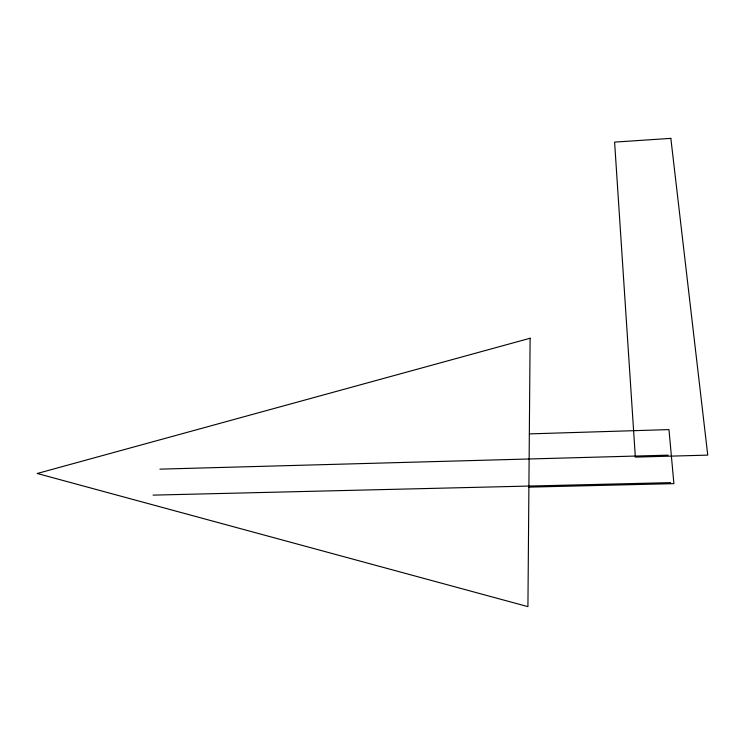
<?xml version="1.0" encoding="UTF-8"?>
<svg xmlns="http://www.w3.org/2000/svg" width="745" height="745" viewBox="0 0 745 745"><rect width="100%" height="100%" fill="white"/><g stroke="black" fill="none" stroke-linecap="round" stroke-linejoin="round"><path stroke-width="1.12" d="M529.332 433.888L668.973 429.604L673.899 483.645L528.903 487.128M159.905 469.145L668.163 455.158M153.06 495.127L670.612 482.639M530.114 338.239L527.926 606.635L37.25 473.485L530.114 338.239M670.845 138.365L614.597 142.109L635.345 457.104L707.75 455.121L670.845 138.365"/></g></svg>
